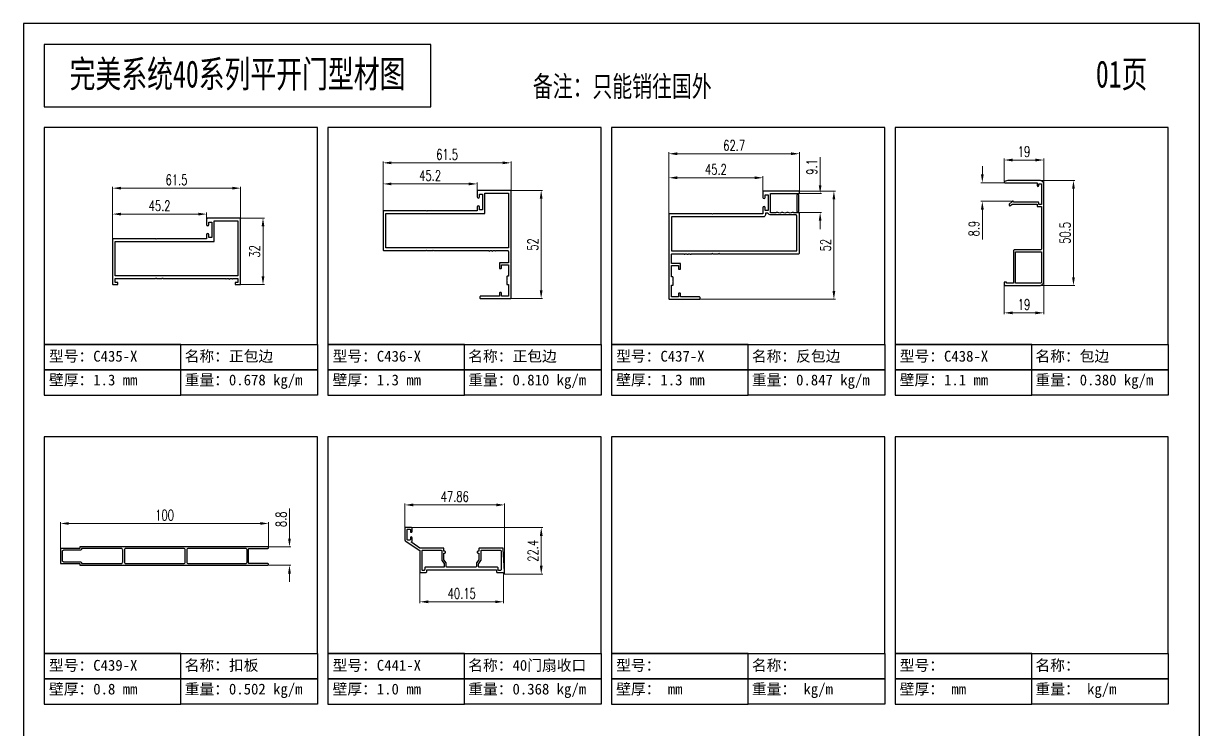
# Model space of a CAD drawing. Header units: millimetres. Extents: x 4423 to 13326, y -1516 to 5738.
# Drawn here: x 11299 to 11864, y 5277 to 5616 of the extents above; entities that cross this region are included whole.
import ezdxf

# ---------------------------------------------------------------- set-up
doc = ezdxf.new("R2010")
doc.units = ezdxf.units.MM
doc.header["$LTSCALE"] = 0.5
doc.layers.add('铝型材', color=1, linetype='Continuous')
doc.styles.add('CTXT', font='romand.shx', dxfattribs={"width": 0.7, "height": 5})
doc.styles.get("Standard").update_dxf_attribs({"font": 'swissc.ttf', "height": 3})
doc.styles.add('汇总标注', font='romand.shx', dxfattribs={"width": 0.7, "height": 5})
doc.dimstyles.new('1汇总比例', dxfattribs={"dimscale": 0, "dimtxt": 5, "dimasz": 4, "dimexe": 0.7, "dimexo": 0.625, "dimgap": 1.5, "dimtad": 1, "dimzin": 9, "dimdsep": 46, "dimtxsty": '汇总标注', "dimcen": 0, "dimclrd": 3, "dimclre": 3, "dimclrt": 2, "dimadec": 1, "dimazin": 2, "dimtfac": 1, "dimtofl": 0, "dimtmove": 0, "dimatfit": 3, "dimfxl": 0, "dimtolj": 1, "dimlwd": 13, "dimlwe": 13, "dimarcsym": 0})

# ---------------------------------------------------------------- blocks, each defined once
blk = doc.blocks.new('*D219')
at = {"layer": 'Defpoints', "color": 0, "lineweight": 30, "ltscale": 0.4, "transparency": 16777216}
for p in [(11387.27, 5524.15), (11387.27, 5520.43), (11342.07, 5509.18)]:
    blk.add_point(p, dxfattribs=at)
at = {"layer": '铝型材', "color": 3, "lineweight": 13, "ltscale": 0.4, "transparency": 16777216}
for p, q in [((11342.07, 5509.81), (11342.07, 5524.85)), ((11346.07, 5524.15), (11383.27, 5524.15)), ((11387.27, 5521.06), (11387.27, 5524.85))]:
    blk.add_line(p, q, dxfattribs=at)
at = {"layer": '铝型材', "color": 3, "lineweight": 30, "ltscale": 0.4, "transparency": 16777216}
for points in [[(11346.07, 5524.81), (11346.07, 5523.48), (11342.07, 5524.15)], [(11383.27, 5524.81), (11383.27, 5523.48), (11387.27, 5524.15)]]:
    blk.add_solid(points, dxfattribs=at)
at = {"layer": '铝型材', "color": 2, "ltscale": 0.4, "transparency": 16777216, "insert": (11364.67, 5528.15), "char_height": 5, "attachment_point": 5, "style": '汇总标注'}
blk.add_mtext('\\A1;45.2', dxfattribs=at)
blk = doc.blocks.new('*D220')
at = {"layer": 'Defpoints', "color": 0, "lineweight": 30, "ltscale": 0.4, "transparency": 16777216}
for p in [(11342.07, 5536.61), (11403.57, 5519.68), (11342.07, 5509.18)]:
    blk.add_point(p, dxfattribs=at)
at = {"layer": '铝型材', "color": 3, "lineweight": 13, "ltscale": 0.4, "transparency": 16777216}
for p, q in [((11342.07, 5509.81), (11342.07, 5537.31)), ((11403.57, 5520.3), (11403.57, 5537.31)), ((11399.57, 5536.61), (11346.07, 5536.61))]:
    blk.add_line(p, q, dxfattribs=at)
at = {"layer": '铝型材', "color": 3, "lineweight": 30, "ltscale": 0.4, "transparency": 16777216}
for points in [[(11346.07, 5537.27), (11346.07, 5535.94), (11342.07, 5536.61)], [(11399.57, 5537.27), (11399.57, 5535.94), (11403.57, 5536.61)]]:
    blk.add_solid(points, dxfattribs=at)
at = {"layer": '铝型材', "color": 2, "ltscale": 0.4, "transparency": 16777216, "insert": (11372.82, 5540.61), "char_height": 5, "attachment_point": 5, "style": '汇总标注'}
blk.add_mtext('\\A1;61.5', dxfattribs=at)
blk = doc.blocks.new('*D221')
at = {"layer": 'Defpoints', "color": 0, "lineweight": 30, "ltscale": 0.4, "transparency": 16777216}
for p in [(11401.35, 5522.25), (11402.27, 5490.25), (11414.36, 5490.25)]:
    blk.add_point(p, dxfattribs=at)
at = {"layer": '铝型材', "color": 3, "lineweight": 13, "ltscale": 0.4, "transparency": 16777216}
for p, q in [((11401.97, 5522.25), (11415.06, 5522.25)), ((11414.36, 5518.25), (11414.36, 5494.25)), ((11402.9, 5490.25), (11415.06, 5490.25))]:
    blk.add_line(p, q, dxfattribs=at)
at = {"layer": '铝型材', "color": 3, "lineweight": 30, "ltscale": 0.4, "transparency": 16777216}
for points in [[(11413.69, 5518.25), (11415.03, 5518.25), (11414.36, 5522.25)], [(11413.69, 5494.25), (11415.03, 5494.25), (11414.36, 5490.25)]]:
    blk.add_solid(points, dxfattribs=at)
at = {"layer": '铝型材', "color": 2, "ltscale": 0.4, "transparency": 16777216, "insert": (11410.36, 5506.25), "char_height": 5, "attachment_point": 5, "rotation": 90, "style": '汇总标注'}
blk.add_mtext('\\A1;32', dxfattribs=at)
blk = doc.blocks.new('*D222')
at = {"layer": 'Defpoints', "color": 0, "lineweight": 30, "ltscale": 0.4, "transparency": 16777216}
for p in [(11517.25, 5538.65), (11517.25, 5533.75), (11472.05, 5523.26)]:
    blk.add_point(p, dxfattribs=at)
at = {"layer": '铝型材', "color": 3, "lineweight": 13, "ltscale": 0.4, "transparency": 16777216}
for p, q in [((11472.05, 5523.89), (11472.05, 5539.35)), ((11476.05, 5538.65), (11513.25, 5538.65)), ((11517.25, 5534.37), (11517.25, 5539.35))]:
    blk.add_line(p, q, dxfattribs=at)
at = {"layer": '铝型材', "color": 3, "lineweight": 30, "ltscale": 0.4, "transparency": 16777216}
for points in [[(11476.05, 5539.32), (11476.05, 5537.98), (11472.05, 5538.65)], [(11513.25, 5539.32), (11513.25, 5537.98), (11517.25, 5538.65)]]:
    blk.add_solid(points, dxfattribs=at)
at = {"layer": '铝型材', "color": 2, "ltscale": 0.4, "transparency": 16777216, "insert": (11494.65, 5542.65), "char_height": 5, "attachment_point": 5, "style": '汇总标注'}
blk.add_mtext('\\A1;45.2', dxfattribs=at)
blk = doc.blocks.new('*D223')
at = {"layer": 'Defpoints', "color": 0, "lineweight": 30, "ltscale": 0.4, "transparency": 16777216}
for p in [(11472.05, 5548.77), (11533.55, 5532.83), (11472.05, 5523.26)]:
    blk.add_point(p, dxfattribs=at)
at = {"layer": '铝型材', "color": 3, "lineweight": 13, "ltscale": 0.4, "transparency": 16777216}
for p, q in [((11472.05, 5523.89), (11472.05, 5549.47)), ((11529.55, 5548.77), (11476.05, 5548.77)), ((11533.55, 5533.45), (11533.55, 5549.47))]:
    blk.add_line(p, q, dxfattribs=at)
at = {"layer": '铝型材', "color": 3, "lineweight": 30, "ltscale": 0.4, "transparency": 16777216}
for points in [[(11476.05, 5549.44), (11476.05, 5548.11), (11472.05, 5548.77)], [(11529.55, 5549.44), (11529.55, 5548.11), (11533.55, 5548.77)]]:
    blk.add_solid(points, dxfattribs=at)
at = {"layer": '铝型材', "color": 2, "ltscale": 0.4, "transparency": 16777216, "insert": (11502.8, 5552.77), "char_height": 5, "attachment_point": 5, "style": '汇总标注'}
blk.add_mtext('\\A1;61.5', dxfattribs=at)
blk = doc.blocks.new('*D224')
at = {"layer": 'Defpoints', "color": 0, "lineweight": 30, "ltscale": 0.4, "transparency": 16777216}
for p in [(11531.17, 5535.56), (11531.67, 5483.56), (11548, 5483.56)]:
    blk.add_point(p, dxfattribs=at)
at = {"layer": '铝型材', "color": 3, "lineweight": 13, "ltscale": 0.4, "transparency": 16777216}
for p, q in [((11531.79, 5535.56), (11548.7, 5535.56)), ((11548, 5531.56), (11548, 5487.56)), ((11532.29, 5483.56), (11548.7, 5483.56))]:
    blk.add_line(p, q, dxfattribs=at)
at = {"layer": '铝型材', "color": 3, "lineweight": 30, "ltscale": 0.4, "transparency": 16777216}
for points in [[(11547.33, 5531.56), (11548.67, 5531.56), (11548, 5535.56)], [(11547.33, 5487.56), (11548.67, 5487.56), (11548, 5483.56)]]:
    blk.add_solid(points, dxfattribs=at)
at = {"layer": '铝型材', "color": 2, "ltscale": 0.4, "transparency": 16777216, "insert": (11544, 5509.56), "char_height": 5, "attachment_point": 5, "rotation": 90, "style": '汇总标注'}
blk.add_mtext('\\A1;52', dxfattribs=at)
blk = doc.blocks.new('*D225')
at = {"layer": 'Defpoints', "color": 0, "lineweight": 30, "ltscale": 0.4, "transparency": 16777216}
for p in [(11654.57, 5541.6), (11654.57, 5533.43), (11609.37, 5522.96)]:
    blk.add_point(p, dxfattribs=at)
at = {"layer": '铝型材', "color": 3, "lineweight": 13, "ltscale": 0.4, "transparency": 16777216}
for p, q in [((11609.37, 5523.58), (11609.37, 5542.3)), ((11613.37, 5541.6), (11650.57, 5541.6)), ((11654.57, 5534.06), (11654.57, 5542.3))]:
    blk.add_line(p, q, dxfattribs=at)
at = {"layer": '铝型材', "color": 3, "lineweight": 30, "ltscale": 0.4, "transparency": 16777216}
for points in [[(11613.37, 5542.27), (11613.37, 5540.93), (11609.37, 5541.6)], [(11650.57, 5542.27), (11650.57, 5540.93), (11654.57, 5541.6)]]:
    blk.add_solid(points, dxfattribs=at)
at = {"layer": '铝型材', "color": 2, "ltscale": 0.4, "transparency": 16777216, "insert": (11631.97, 5545.6), "char_height": 5, "attachment_point": 5, "style": '汇总标注'}
blk.add_mtext('\\A1;45.2', dxfattribs=at)
blk = doc.blocks.new('*D226')
at = {"layer": 'Defpoints', "color": 0, "lineweight": 30, "ltscale": 0.4, "transparency": 16777216}
for p in [(11672.07, 5553.14), (11672.07, 5534.59), (11609.37, 5522.96)]:
    blk.add_point(p, dxfattribs=at)
at = {"layer": '铝型材', "color": 3, "lineweight": 13, "ltscale": 0.4, "transparency": 16777216}
for p, q in [((11609.37, 5523.58), (11609.37, 5553.84)), ((11613.37, 5553.14), (11668.07, 5553.14)), ((11672.07, 5535.22), (11672.07, 5553.84))]:
    blk.add_line(p, q, dxfattribs=at)
at = {"layer": '铝型材', "color": 3, "lineweight": 30, "ltscale": 0.4, "transparency": 16777216}
for points in [[(11613.37, 5553.81), (11613.37, 5552.48), (11609.37, 5553.14)], [(11668.07, 5553.81), (11668.07, 5552.48), (11672.07, 5553.14)]]:
    blk.add_solid(points, dxfattribs=at)
at = {"layer": '铝型材', "color": 2, "ltscale": 0.4, "transparency": 16777216, "insert": (11640.72, 5557.14), "char_height": 5, "attachment_point": 5, "style": '汇总标注'}
blk.add_mtext('\\A1;62.7', dxfattribs=at)
blk = doc.blocks.new('*D227')
at = {"layer": 'Defpoints', "color": 0, "lineweight": 30, "ltscale": 0.4, "transparency": 16777216}
for p in [(11669.9, 5535.24), (11623.06, 5483.24), (11688.65, 5483.24)]:
    blk.add_point(p, dxfattribs=at)
at = {"layer": '铝型材', "color": 3, "lineweight": 13, "ltscale": 0.4, "transparency": 16777216}
for p, q in [((11670.53, 5535.24), (11689.35, 5535.24)), ((11688.65, 5531.24), (11688.65, 5487.24)), ((11623.69, 5483.24), (11689.35, 5483.24))]:
    blk.add_line(p, q, dxfattribs=at)
at = {"layer": '铝型材', "color": 3, "lineweight": 30, "ltscale": 0.4, "transparency": 16777216}
for points in [[(11687.98, 5531.24), (11689.32, 5531.24), (11688.65, 5535.24)], [(11687.98, 5487.24), (11689.32, 5487.24), (11688.65, 5483.24)]]:
    blk.add_solid(points, dxfattribs=at)
at = {"layer": '铝型材', "color": 2, "ltscale": 0.4, "transparency": 16777216, "insert": (11684.65, 5509.24), "char_height": 5, "attachment_point": 5, "rotation": 90, "style": '汇总标注'}
blk.add_mtext('\\A1;52', dxfattribs=at)
blk = doc.blocks.new('*D228')
at = {"layer": 'Defpoints', "color": 0, "lineweight": 30, "ltscale": 0.4, "transparency": 16777216}
for p in [(11668.85, 5534.04), (11682.05, 5534.04), (11668.85, 5524.94)]:
    blk.add_point(p, dxfattribs=at)
at = {"layer": '铝型材', "color": 3, "lineweight": 13, "ltscale": 0.4, "transparency": 16777216}
for p, q in [((11682.05, 5538.04), (11682.05, 5551.54)), ((11669.48, 5534.04), (11682.75, 5534.04)), ((11669.48, 5524.94), (11682.75, 5524.94)), ((11682.05, 5520.94), (11682.05, 5516.94))]:
    blk.add_line(p, q, dxfattribs=at)
at = {"layer": '铝型材', "color": 3, "lineweight": 30, "ltscale": 0.4, "transparency": 16777216}
for points in [[(11681.38, 5538.04), (11682.71, 5538.04), (11682.05, 5534.04)], [(11681.38, 5520.94), (11682.71, 5520.94), (11682.05, 5524.94)]]:
    blk.add_solid(points, dxfattribs=at)
at = {"layer": '铝型材', "color": 2, "ltscale": 0.4, "transparency": 16777216, "insert": (11678.05, 5546.79), "char_height": 5, "attachment_point": 5, "rotation": 90, "style": '汇总标注'}
blk.add_mtext('\\A1;9.1', dxfattribs=at)
blk = doc.blocks.new('*D229')
at = {"layer": 'Defpoints', "color": 0, "lineweight": 30, "ltscale": 0.4, "transparency": 16777216}
for p in [(11759.97, 5539.24), (11774.55, 5539.24), (11774.55, 5530.34)]:
    blk.add_point(p, dxfattribs=at)
at = {"layer": '铝型材', "color": 3, "lineweight": 13, "ltscale": 0.4, "transparency": 16777216}
for p, q in [((11759.97, 5543.24), (11759.97, 5547.24)), ((11773.93, 5539.24), (11759.27, 5539.24)), ((11773.93, 5530.34), (11759.27, 5530.34)), ((11759.97, 5526.34), (11759.97, 5512))]:
    blk.add_line(p, q, dxfattribs=at)
at = {"layer": '铝型材', "color": 3, "lineweight": 30, "ltscale": 0.4, "transparency": 16777216}
for points in [[(11759.3, 5543.24), (11760.64, 5543.24), (11759.97, 5539.24)], [(11759.3, 5526.34), (11760.64, 5526.34), (11759.97, 5530.34)]]:
    blk.add_solid(points, dxfattribs=at)
at = {"layer": '铝型材', "color": 2, "ltscale": 0.4, "transparency": 16777216, "insert": (11755.97, 5517.17), "char_height": 5, "attachment_point": 5, "rotation": 90, "style": '汇总标注'}
blk.add_mtext('\\A1;8.9', dxfattribs=at)
blk = doc.blocks.new('*D230')
at = {"layer": 'Defpoints', "color": 0, "lineweight": 30, "ltscale": 0.4, "transparency": 16777216}
for p in [(11789.51, 5550.13), (11770.51, 5539.54), (11789.51, 5536.77)]:
    blk.add_point(p, dxfattribs=at)
at = {"layer": '铝型材', "color": 3, "lineweight": 13, "ltscale": 0.4, "transparency": 16777216}
for p, q in [((11770.51, 5540.16), (11770.51, 5550.83)), ((11774.51, 5550.13), (11785.51, 5550.13)), ((11789.51, 5537.39), (11789.51, 5550.83))]:
    blk.add_line(p, q, dxfattribs=at)
at = {"layer": '铝型材', "color": 3, "lineweight": 30, "ltscale": 0.4, "transparency": 16777216}
for points in [[(11774.51, 5550.79), (11774.51, 5549.46), (11770.51, 5550.13)], [(11785.51, 5550.79), (11785.51, 5549.46), (11789.51, 5550.13)]]:
    blk.add_solid(points, dxfattribs=at)
at = {"layer": '铝型材', "color": 2, "ltscale": 0.4, "transparency": 16777216, "insert": (11780.01, 5554.13), "char_height": 5, "attachment_point": 5, "style": '汇总标注'}
blk.add_mtext('\\A1;19', dxfattribs=at)
blk = doc.blocks.new('*D231')
at = {"layer": 'Defpoints', "color": 0, "lineweight": 30, "ltscale": 0.4, "transparency": 16777216}
for p in [(11785.87, 5540.34), (11785.87, 5489.84), (11803.76, 5489.84)]:
    blk.add_point(p, dxfattribs=at)
at = {"layer": '铝型材', "color": 3, "lineweight": 13, "ltscale": 0.4, "transparency": 16777216}
for p, q in [((11786.5, 5540.34), (11804.46, 5540.34)), ((11803.76, 5536.34), (11803.76, 5493.84)), ((11786.5, 5489.84), (11804.46, 5489.84))]:
    blk.add_line(p, q, dxfattribs=at)
at = {"layer": '铝型材', "color": 3, "lineweight": 30, "ltscale": 0.4, "transparency": 16777216}
for points in [[(11803.09, 5536.34), (11804.42, 5536.34), (11803.76, 5540.34)], [(11803.09, 5493.84), (11804.42, 5493.84), (11803.76, 5489.84)]]:
    blk.add_solid(points, dxfattribs=at)
at = {"layer": '铝型材', "color": 2, "ltscale": 0.4, "transparency": 16777216, "insert": (11799.76, 5515.09), "char_height": 5, "attachment_point": 5, "rotation": 90, "style": '汇总标注'}
blk.add_mtext('\\A1;50.5', dxfattribs=at)
blk = doc.blocks.new('*D232')
at = {"layer": 'Defpoints', "color": 0, "lineweight": 30, "ltscale": 0.4, "transparency": 16777216}
for p in [(11789.51, 5493.67), (11770.51, 5490.89), (11770.51, 5476.7)]:
    blk.add_point(p, dxfattribs=at)
at = {"layer": '铝型材', "color": 3, "lineweight": 13, "ltscale": 0.4, "transparency": 16777216}
for p, q in [((11789.51, 5493.05), (11789.51, 5476)), ((11770.51, 5490.26), (11770.51, 5476)), ((11785.51, 5476.7), (11774.51, 5476.7))]:
    blk.add_line(p, q, dxfattribs=at)
at = {"layer": '铝型材', "color": 3, "lineweight": 30, "ltscale": 0.4, "transparency": 16777216}
for points in [[(11774.51, 5477.36), (11774.51, 5476.03), (11770.51, 5476.7)], [(11785.51, 5477.36), (11785.51, 5476.03), (11789.51, 5476.7)]]:
    blk.add_solid(points, dxfattribs=at)
at = {"layer": '铝型材', "color": 2, "ltscale": 0.4, "transparency": 16777216, "insert": (11780.01, 5480.7), "char_height": 5, "attachment_point": 5, "style": '汇总标注'}
blk.add_mtext('\\A1;19', dxfattribs=at)
blk = doc.blocks.new('*D233')
at = {"layer": 'Defpoints', "color": 0, "lineweight": 30, "ltscale": 0.4, "transparency": 16777216}
for p in [(11413.68, 5364.27), (11427.09, 5364.27), (11413.68, 5355.47)]:
    blk.add_point(p, dxfattribs=at)
at = {"layer": '铝型材', "color": 3, "lineweight": 13, "ltscale": 0.4, "transparency": 16777216}
for p, q in [((11427.09, 5368.27), (11427.09, 5382.77)), ((11414.3, 5364.27), (11427.79, 5364.27)), ((11414.3, 5355.47), (11427.79, 5355.47)), ((11427.09, 5351.47), (11427.09, 5347.47))]:
    blk.add_line(p, q, dxfattribs=at)
at = {"layer": '铝型材', "color": 3, "lineweight": 30, "ltscale": 0.4, "transparency": 16777216}
for points in [[(11426.42, 5368.27), (11427.75, 5368.27), (11427.09, 5364.27)], [(11426.42, 5351.47), (11427.75, 5351.47), (11427.09, 5355.47)]]:
    blk.add_solid(points, dxfattribs=at)
at = {"layer": '铝型材', "color": 2, "ltscale": 0.4, "transparency": 16777216, "insert": (11423.09, 5377.52), "char_height": 5, "attachment_point": 5, "rotation": 90, "style": '汇总标注'}
blk.add_mtext('\\A1;8.8', dxfattribs=at)
blk = doc.blocks.new('*D234')
at = {"layer": 'Defpoints', "color": 0, "lineweight": 30, "ltscale": 0.4, "transparency": 16777216}
for p in [(11317.07, 5375.51), (11417.07, 5363.87), (11317.07, 5359.87)]:
    blk.add_point(p, dxfattribs=at)
at = {"layer": '铝型材', "color": 3, "lineweight": 13, "ltscale": 0.4, "transparency": 16777216}
for p, q in [((11317.07, 5360.49), (11317.07, 5376.21)), ((11413.07, 5375.51), (11321.07, 5375.51)), ((11417.07, 5364.49), (11417.07, 5376.21))]:
    blk.add_line(p, q, dxfattribs=at)
at = {"layer": '铝型材', "color": 3, "lineweight": 30, "ltscale": 0.4, "transparency": 16777216}
for points in [[(11321.07, 5376.18), (11321.07, 5374.85), (11317.07, 5375.51)], [(11413.07, 5376.18), (11413.07, 5374.85), (11417.07, 5375.51)]]:
    blk.add_solid(points, dxfattribs=at)
at = {"layer": '铝型材', "color": 2, "ltscale": 0.4, "transparency": 16777216, "insert": (11367.07, 5379.51), "char_height": 5, "attachment_point": 5, "style": '汇总标注'}
blk.add_mtext('\\A1;100', dxfattribs=at)
blk = doc.blocks.new('*D235')
at = {"layer": 'Defpoints', "color": 0, "lineweight": 30, "ltscale": 0.4, "transparency": 16777216}
for p in [(11489.76, 5354.54), (11529.91, 5351.51), (11489.76, 5337.88)]:
    blk.add_point(p, dxfattribs=at)
at = {"layer": '铝型材', "color": 3, "lineweight": 13, "ltscale": 0.4, "transparency": 16777216}
for p, q in [((11489.76, 5353.91), (11489.76, 5337.18)), ((11529.91, 5350.88), (11529.91, 5337.18)), ((11525.91, 5337.88), (11493.76, 5337.88))]:
    blk.add_line(p, q, dxfattribs=at)
at = {"layer": '铝型材', "color": 3, "lineweight": 30, "ltscale": 0.4, "transparency": 16777216}
for points in [[(11493.76, 5338.55), (11493.76, 5337.21), (11489.76, 5337.88)], [(11525.91, 5338.55), (11525.91, 5337.21), (11529.91, 5337.88)]]:
    blk.add_solid(points, dxfattribs=at)
at = {"layer": '铝型材', "color": 2, "ltscale": 0.4, "transparency": 16777216, "insert": (11509.84, 5341.88), "char_height": 5, "attachment_point": 5, "style": '汇总标注'}
blk.add_mtext('\\A1;40.15', dxfattribs=at)
blk = doc.blocks.new('*D236')
at = {"layer": 'Defpoints', "color": 0, "lineweight": 30, "ltscale": 0.4, "transparency": 16777216}
for p in [(11482.57, 5384.42), (11482.57, 5370.51), (11530.43, 5351.46)]:
    blk.add_point(p, dxfattribs=at)
at = {"layer": '铝型材', "color": 3, "lineweight": 13, "ltscale": 0.4, "transparency": 16777216}
for p, q in [((11482.57, 5371.13), (11482.57, 5385.12)), ((11530.43, 5352.08), (11530.43, 5385.12)), ((11526.43, 5384.42), (11486.57, 5384.42))]:
    blk.add_line(p, q, dxfattribs=at)
at = {"layer": '铝型材', "color": 3, "lineweight": 30, "ltscale": 0.4, "transparency": 16777216}
for points in [[(11486.57, 5385.09), (11486.57, 5383.75), (11482.57, 5384.42)], [(11526.43, 5385.09), (11526.43, 5383.75), (11530.43, 5384.42)]]:
    blk.add_solid(points, dxfattribs=at)
at = {"layer": '铝型材', "color": 2, "ltscale": 0.4, "transparency": 16777216, "insert": (11506.5, 5388.42), "char_height": 5, "attachment_point": 5, "style": '汇总标注'}
blk.add_mtext('\\A1;47.86', dxfattribs=at)
blk = doc.blocks.new('*D237')
at = {"layer": 'Defpoints', "color": 0, "lineweight": 30, "ltscale": 0.4, "transparency": 16777216}
for p in [(11484.12, 5373.56), (11530.13, 5351.16), (11548.05, 5351.16)]:
    blk.add_point(p, dxfattribs=at)
at = {"layer": '铝型材', "color": 3, "lineweight": 13, "ltscale": 0.4, "transparency": 16777216}
for p, q in [((11484.74, 5373.56), (11548.75, 5373.56)), ((11548.05, 5369.56), (11548.05, 5355.16)), ((11530.75, 5351.16), (11548.75, 5351.16))]:
    blk.add_line(p, q, dxfattribs=at)
at = {"layer": '铝型材', "color": 3, "lineweight": 30, "ltscale": 0.4, "transparency": 16777216}
for points in [[(11547.38, 5369.56), (11548.72, 5369.56), (11548.05, 5373.56)], [(11547.38, 5355.16), (11548.72, 5355.16), (11548.05, 5351.16)]]:
    blk.add_solid(points, dxfattribs=at)
at = {"layer": '铝型材', "color": 2, "ltscale": 0.4, "transparency": 16777216, "insert": (11544.05, 5362.36), "char_height": 5, "attachment_point": 5, "rotation": 90, "style": '汇总标注'}
blk.add_mtext('\\A1;22.4', dxfattribs=at)
blk = doc.blocks.new('C435-X', base_point=(73.29, 13.57))
at = {"layer": '铝型材', "ltscale": 0.4}
for points in [[(56.99, 36.44), (56.99, 33.81, 1), (58.09, 33.81), (58.09, 35.04), (59.49, 35.04), (59.49, 27.54), (58.09, 27.54), (58.09, 28.91, 1), (56.99, 28.91), (56.99, 26.94), (32.99, 26.94), (32.79, 26.74), (32.59, 26.94), (12.29, 26.94, 0.414214), (11.79, 26.44), (11.79, 7.94), (11.79, 5.24, 0.414214), (12.09, 4.94), (14.09, 4.94, 0.414214), (14.39, 5.24), (14.39, 5.74, 0.414214), (14.09, 6.04), (13.09, 6.04), (13.09, 7.94), (32.44, 7.94), (32.64, 8.14), (32.84, 7.94), (35.64, 7.94), (35.84, 8.14), (36.04, 7.94), (66.1, 7.94, 1), (66.7, 7.94), (67.6, 7.94, 1), (68.2, 7.94), (69.1, 7.94, 1), (69.7, 7.94), (71.99, 7.94), (71.99, 6.04), (70.99, 6.04, 0.414214), (70.69, 5.74), (70.69, 5.24, 0.414214), (70.99, 4.94), (72.99, 4.94, 0.414214), (73.29, 5.24), (73.29, 36.64, 0.414214), (72.99, 36.94), (57.49, 36.94, 0.414214)], [(71.99, 9.24), (13.09, 9.24), (13.09, 25.64), (60.39, 25.64, 0.414214), (60.69, 25.94), (60.69, 35.64), (71.99, 35.64)]]:
    blk.add_lwpolyline(points, format="xyb", close=True, dxfattribs=at)
blk = doc.blocks.new('C436-X', base_point=(77.72, 33.25))
at = {"layer": '铝型材', "ltscale": 0.4}
for points in [[(75.62, 19.94), (75.62, 18.34), (75.82, 18.14), (75.62, 17.94), (75.62, 16.34, 0.414214), (75.82, 16.14), (76.42, 16.14), (76.42, 10.54), (73.12, 10.54), (73.12, 12.04, 0.414214), (72.82, 12.34), (72.42, 12.34, 0.414214), (72.12, 12.04), (72.12, 10.54), (63.02, 10.54, 0.414214), (62.72, 10.24), (62.72, 9.74, 0.414214), (63.02, 9.44), (77.42, 9.44, 0.414214), (77.72, 9.74), (77.72, 61.14, 0.414214), (77.42, 61.44), (61.92, 61.44, 0.414214), (61.42, 60.94), (61.42, 58.31, 1), (62.52, 58.31), (62.52, 59.54), (63.92, 59.54), (63.92, 52.04), (62.52, 52.04), (62.52, 53.41, 1), (61.42, 53.41), (61.42, 51.64), (37.42, 51.64), (37.22, 51.44), (37.02, 51.64), (16.72, 51.64, 0.414214), (16.22, 51.14), (16.22, 32.84, 0.414214), (16.52, 32.54), (36.87, 32.54), (37.07, 32.74), (37.27, 32.54), (40.07, 32.54), (40.27, 32.74), (40.47, 32.54), (66.93, 32.54, 1), (67.53, 32.54), (68.43, 32.54, 1), (69.03, 32.54), (69.93, 32.54, 1), (70.53, 32.54), (75.92, 32.54, -0.414214), (76.42, 32.04), (76.42, 26.64), (72.42, 26.64, 0.414214), (72.12, 26.34), (72.12, 24.14, 0.414214), (72.42, 23.84), (72.82, 23.84, 0.414214), (73.12, 24.14), (73.12, 25.64), (76.42, 25.64), (76.42, 20.14), (75.82, 20.14, 0.414214)], [(65.12, 50.54), (65.12, 60.14), (76.42, 60.14), (76.42, 33.84), (17.52, 33.84), (17.52, 50.24), (64.82, 50.24, 0.414214)]]:
    blk.add_lwpolyline(points, format="xyb", close=True, dxfattribs=at)
blk = doc.blocks.new('C437-X', base_point=(27.94, 34.58))
at = {"layer": '铝型材', "ltscale": 0.4}
for points in [[(73.14, 57.64), (73.14, 55.02, 1), (74.24, 55.02), (74.24, 56.24), (75.64, 56.24), (75.64, 48.74), (74.24, 48.74), (74.24, 50.12, 1), (73.14, 50.12), (73.14, 47.14), (49.14, 47.14), (48.94, 46.94), (48.74, 47.14), (28.44, 47.14, 0.414214), (27.94, 46.64), (27.94, 6.44, 0.414214), (28.24, 6.14), (42.64, 6.14, 0.414214), (42.94, 6.44), (42.94, 6.94, 0.414214), (42.64, 7.24), (33.54, 7.24), (33.54, 8.74, 0.414214), (33.24, 9.04), (32.84, 9.04, 0.414214), (32.54, 8.74), (32.54, 7.24), (29.24, 7.24), (29.24, 12.84), (29.84, 12.84, 0.414214), (30.04, 13.04), (30.04, 14.64), (29.84, 14.84), (30.04, 15.04), (30.04, 16.64, 0.414214), (29.84, 16.84), (29.24, 16.84), (29.24, 22.34), (32.54, 22.34), (32.54, 20.84, 0.414214), (32.84, 20.54), (33.24, 20.54, 0.414214), (33.54, 20.84), (33.54, 23.04, 0.414214), (33.24, 23.34), (29.24, 23.34), (29.24, 27.54, -0.414214), (29.74, 28.04), (35.13, 28.04, 1), (35.73, 28.04), (36.63, 28.04, 1), (37.23, 28.04), (38.13, 28.04, 1), (38.73, 28.04), (48.59, 28.04), (48.79, 28.24), (48.99, 28.04), (51.79, 28.04), (51.99, 28.24), (52.19, 28.04), (90.34, 28.04, 0.414214), (90.64, 28.34), (90.64, 47.53, 0.414214), (90.44, 47.73), (90.11, 47.73), (90.11, 48.13), (90.44, 48.46), (90.44, 56.22), (90.11, 56.54), (90.11, 56.94), (90.44, 56.94, 0.414214), (90.64, 57.14), (90.64, 57.84, 0.414214), (90.34, 58.14), (73.64, 58.14, 0.414214)], [(87.11, 47.77, -0.248199), (85.24, 47.77, 0.248199), (84.61, 47.77, -0.248199), (82.74, 47.77, 0.248199), (82.11, 47.77, -0.248199), (80.24, 47.77, 0.246609), (79.62, 47.77, -0.120725), (79.48, 47.73), (76.84, 47.73), (76.84, 56.94), (89.76, 56.94), (89.76, 56.54), (89.44, 56.22), (89.44, 48.46), (89.76, 48.13), (89.76, 47.73), (87.87, 47.73, -0.120776), (87.73, 47.77, 0.246609)], [(74.34, 46.74, -0.414214), (73.34, 45.74), (29.24, 45.74), (29.24, 29.34), (89.34, 29.34), (89.34, 46.33, 0.414214), (89.04, 46.63), (76.64, 46.63, -0.305047), (75.71, 47.26, 0.305047), (75.44, 47.44), (74.34, 47.44)]]:
    blk.add_lwpolyline(points, format="xyb", close=True, dxfattribs=at)
blk = doc.blocks.new('C438-X', base_point=(33.99, 29.08))
at = {"layer": '铝型材', "ltscale": 0.4}
for points in [[(17.15, 56.45, 0.132242), (15.14, 55.91, 0.766407), (15.29, 55.35), (30.79, 55.35), (30.79, 53.95, 1), (31.59, 53.95), (31.59, 54.85), (32.89, 54.85), (32.89, 44.85), (31.59, 44.85), (31.59, 45.65, 0.414214), (31.29, 45.95), (19.49, 45.95, 0.709215), (18.72, 46.32), (17.42, 45.02, 1), (18.06, 44.38), (18.73, 45.05), (30.79, 45.05), (30.79, 43.95), (32.89, 43.95), (32.89, 23.55, -0.414214), (32.39, 23.05), (19.89, 23.05, 0.414214), (19.39, 22.55), (19.39, 7.05), (15.99, 7.05), (15.99, 7.55), (14.99, 7.55), (14.99, 6.45, 0.414214), (15.49, 5.95), (31.99, 5.95, 0.414214), (33.99, 7.95), (33.99, 54.45, 0.414214), (31.99, 56.45)], [(32.89, 7.65, -0.414214), (32.29, 7.05), (20.39, 7.05), (20.39, 22.05), (32.89, 22.05)]]:
    blk.add_lwpolyline(points, format="xyb", close=True, dxfattribs=at)
blk = doc.blocks.new('C439-X', base_point=(52.6, 15.56))
at = {"layer": '铝型材', "ltscale": 0.4}
for points in [[(118.38, 7.56), (109.18, 7.56), (109.18, 14.76), (118.38, 14.76, 1), (118.38, 15.56), (28.07, 15.56), (28.07, 14.71), (18.78, 14.71), (18.78, 7.61), (28.07, 7.61), (28.07, 6.76), (118.38, 6.76, 1)], [(48.67, 8.26), (48.67, 14.06, 0.414214), (47.97, 14.76), (28.87, 14.76), (28.87, 14.61, -0.414214), (28.17, 13.91), (20.28, 13.91, 0.414214), (19.58, 13.21), (19.58, 9.11, 0.414214), (20.28, 8.41), (28.17, 8.41, -0.414214), (28.87, 7.71), (28.87, 7.56), (47.97, 7.56, 0.414214)], [(49.47, 14.06), (49.47, 8.26, 0.414214), (50.17, 7.56), (77.98, 7.56, 0.414214), (78.68, 8.26), (78.68, 14.06, 0.414214), (77.98, 14.76), (50.17, 14.76, 0.414214)], [(108.38, 8.26), (108.38, 14.06, 0.414214), (107.68, 14.76), (80.18, 14.76, 0.414214), (79.48, 14.06), (79.48, 8.26, 0.414214), (80.18, 7.56), (107.68, 7.56, 0.414214)]]:
    blk.add_lwpolyline(points, format="xyb", close=True, dxfattribs=at)
blk = doc.blocks.new('C441-X', base_point=(45.1, 8.42))
at = {"layer": '铝型材', "ltscale": 0.4}
for points in [[(28.46, 6.92, -0.414214), (28.76, 7.22), (61.71, 7.22, -0.414214), (62.01, 6.92), (62.01, 6.21, 0.414214), (62.31, 5.91), (65.03, 5.91, -0.414214), (65.33, 5.61), (65.33, 5.32, 0.414214), (65.53, 5.12), (65.55, 5.12, 0.414214), (65.85, 5.42), (65.85, 6.3, 0.015076), (65.85, 6.32), (65.18, 17.32, 0.414214), (64.88, 17.62), (53.65, 17.62, 0.414214), (53.55, 17.52), (53.55, 16.42, -0.414214), (53.25, 16.12), (53.13, 16.12, 0.414214), (52.7, 15.69), (52.7, 15.57, 0.414214), (53, 15.27), (53.25, 15.27, -0.414214), (53.55, 14.97), (53.55, 12.21, -0.154867), (53.5, 12.04), (52.41, 10.5, 0.154867), (52.35, 10.32), (52.35, 8.72, -0.414209), (52.05, 8.42), (38.15, 8.42, -0.414218), (37.85, 8.72), (37.85, 10.32, 0.154853), (37.8, 10.5), (36.71, 12.04, -0.154853), (36.65, 12.21), (36.65, 14.97, -0.414214), (36.95, 15.27), (37.2, 15.27, 0.414214), (37.5, 15.57), (37.5, 15.69, 0.414214), (37.08, 16.12), (36.95, 16.12, -0.414214), (36.65, 16.42), (36.65, 17.52, 0.414214), (36.55, 17.62), (25.27, 17.62, -0.14933), (25.11, 17.67), (21.25, 20.27, -0.53487), (21.25, 20.77, 0.251817), (21.39, 21.02), (21.39, 22.62, 1), (20.59, 22.62), (20.59, 21.82, -0.414214), (20.29, 21.52), (19.29, 21.52, -0.414214), (18.99, 21.82), (18.99, 26.42, -0.414214), (19.29, 26.72), (20.29, 26.72, -0.414214), (20.59, 26.42), (20.59, 25.62, 1), (21.39, 25.62), (21.39, 27.22, 0.414214), (21.09, 27.52), (17.99, 27.52), (17.99, 21.42, 0.249454), (18.12, 21.17), (25.05, 16.5, -0.249454), (25.18, 16.25), (25.18, 6.21, 0.414214), (25.48, 5.91), (27.96, 5.91, 0.414214), (28.46, 6.41)], [(26.18, 16.32, -0.414213), (26.48, 16.62), (35.35, 16.62, -0.414214), (35.65, 16.32), (35.65, 11.9, 0.154853), (35.71, 11.72), (36.8, 10.18, -0.154853), (36.85, 10.01), (36.85, 8.72, -0.414214), (36.55, 8.42), (27.76, 8.42, 0.414207), (27.46, 8.12), (27.46, 7.41, -0.414214), (26.96, 6.91), (26.48, 6.91, -0.414214), (26.18, 7.21)], [(54.55, 16.32, -0.414214), (54.85, 16.62), (63.83, 16.62, -0.414214), (64.13, 16.32), (64.13, 7.21, -0.414213), (63.83, 6.91), (63.06, 6.91, -0.414214), (62.76, 7.21), (62.76, 8.12, 0.414214), (62.46, 8.42), (53.65, 8.42, -0.414214), (53.35, 8.72), (53.35, 10.01, -0.154867), (53.41, 10.18), (54.5, 11.72, 0.154867), (54.55, 11.9)]]:
    blk.add_lwpolyline(points, format="xyb", close=True, dxfattribs=at)

msp = doc.modelspace()

# ---------------------------------------------------------------- linework, layer by layer
at = {"layer": '铝型材', "ltscale": 0.4}
for points in [[(11299.2993, 4833.2095), (11864.2993, 4833.2095), (11864.2993, 5615.7095), (11299.2993, 5615.7095)], [(11309.2993, 5575.7095), (11494.9518, 5575.7095), (11494.9518, 5605.7095), (11309.2993, 5605.7095)], [(11309.2993, 5461.5153), (11440.5493, 5461.5153), (11440.5493, 5565.7095), (11309.2993, 5565.7095)], [(11445.5493, 5461.5153), (11576.7993, 5461.5153), (11576.7993, 5565.7095), (11445.5493, 5565.7095)], [(11581.7993, 5461.5153), (11713.0493, 5461.5153), (11713.0493, 5565.7095), (11581.7993, 5565.7095)], [(11718.0493, 5461.5153), (11849.2993, 5461.5153), (11849.2993, 5565.7095), (11718.0493, 5565.7095)], [(11309.2993, 5449.3624), (11374.9243, 5449.3624), (11374.9243, 5461.5153), (11309.2993, 5461.5153)], [(11374.9243, 5461.5153), (11440.5493, 5461.5153), (11440.5493, 5449.3624), (11374.9243, 5449.3624)], [(11445.5493, 5449.3624), (11511.1743, 5449.3624), (11511.1743, 5461.5153), (11445.5493, 5461.5153)], [(11511.1743, 5461.5153), (11576.7993, 5461.5153), (11576.7993, 5449.3624), (11511.1743, 5449.3624)], [(11581.7993, 5449.3624), (11647.4243, 5449.3624), (11647.4243, 5461.5153), (11581.7993, 5461.5153)], [(11647.4243, 5461.5153), (11713.0493, 5461.5153), (11713.0493, 5449.3624), (11647.4243, 5449.3624)], [(11718.0493, 5449.3624), (11783.6743, 5449.3624), (11783.6743, 5461.5153), (11718.0493, 5461.5153)], [(11783.6743, 5461.5153), (11849.2993, 5461.5153), (11849.2993, 5449.3624), (11783.6743, 5449.3624)], [(11309.2993, 5437.2095), (11374.9243, 5437.2095), (11374.9243, 5449.3624), (11309.2993, 5449.3624)], [(11374.9243, 5449.3624), (11440.5493, 5449.3624), (11440.5493, 5437.2095), (11374.9243, 5437.2095)], [(11445.5493, 5437.2095), (11511.1743, 5437.2095), (11511.1743, 5449.3624), (11445.5493, 5449.3624)], [(11511.1743, 5449.3624), (11576.7993, 5449.3624), (11576.7993, 5437.2095), (11511.1743, 5437.2095)], [(11581.7993, 5437.2095), (11647.4243, 5437.2095), (11647.4243, 5449.3624), (11581.7993, 5449.3624)], [(11647.4243, 5449.3624), (11713.0493, 5449.3624), (11713.0493, 5437.2095), (11647.4243, 5437.2095)], [(11718.0493, 5437.2095), (11783.6743, 5437.2095), (11783.6743, 5449.3624), (11718.0493, 5449.3624)], [(11783.6743, 5449.3624), (11849.2993, 5449.3624), (11849.2993, 5437.2095), (11783.6743, 5437.2095)], [(11309.2993, 5313.0153), (11440.5493, 5313.0153), (11440.5493, 5417.2095), (11309.2993, 5417.2095)], [(11445.5493, 5313.0153), (11576.7993, 5313.0153), (11576.7993, 5417.2095), (11445.5493, 5417.2095)], [(11581.7993, 5313.0153), (11713.0493, 5313.0153), (11713.0493, 5417.2095), (11581.7993, 5417.2095)], [(11718.0493, 5313.0153), (11849.2993, 5313.0153), (11849.2993, 5417.2095), (11718.0493, 5417.2095)], [(11309.2993, 5300.8624), (11374.9243, 5300.8624), (11374.9243, 5313.0153), (11309.2993, 5313.0153)], [(11374.9243, 5313.0153), (11440.5493, 5313.0153), (11440.5493, 5300.8624), (11374.9243, 5300.8624)], [(11445.5493, 5300.8624), (11511.1743, 5300.8624), (11511.1743, 5313.0153), (11445.5493, 5313.0153)], [(11511.1743, 5313.0153), (11576.7993, 5313.0153), (11576.7993, 5300.8624), (11511.1743, 5300.8624)], [(11581.7993, 5300.8624), (11647.4243, 5300.8624), (11647.4243, 5313.0153), (11581.7993, 5313.0153)], [(11647.4243, 5313.0153), (11713.0493, 5313.0153), (11713.0493, 5300.8624), (11647.4243, 5300.8624)], [(11718.0493, 5300.8624), (11783.6743, 5300.8624), (11783.6743, 5313.0153), (11718.0493, 5313.0153)], [(11783.6743, 5313.0153), (11849.2993, 5313.0153), (11849.2993, 5300.8624), (11783.6743, 5300.8624)], [(11309.2993, 5288.7095), (11374.9243, 5288.7095), (11374.9243, 5300.8624), (11309.2993, 5300.8624)], [(11374.9243, 5300.8624), (11440.5493, 5300.8624), (11440.5493, 5288.7095), (11374.9243, 5288.7095)], [(11445.5493, 5288.7095), (11511.1743, 5288.7095), (11511.1743, 5300.8624), (11445.5493, 5300.8624)], [(11511.1743, 5300.8624), (11576.7993, 5300.8624), (11576.7993, 5288.7095), (11511.1743, 5288.7095)], [(11581.7993, 5288.7095), (11647.4243, 5288.7095), (11647.4243, 5300.8624), (11581.7993, 5300.8624)], [(11647.4243, 5300.8624), (11713.0493, 5300.8624), (11713.0493, 5288.7095), (11647.4243, 5288.7095)], [(11718.0493, 5288.7095), (11783.6743, 5288.7095), (11783.6743, 5300.8624), (11718.0493, 5300.8624)], [(11783.6743, 5300.8624), (11849.2993, 5300.8624), (11849.2993, 5288.7095), (11783.6743, 5288.7095)]]:
    msp.add_lwpolyline(points, close=True, dxfattribs=at)

# ---------------------------------------------------------------- block references
for name, p in [('C438-X', (11789.5085, 5512.9714)), ('C436-X', (11533.5528, 5507.3706)), ('C437-X', (11609.3686, 5511.6765)), ('C435-X', (11403.571, 5498.8796)), ('C441-X', (11509.6824, 5354.4577)), ('C439-X', (11350.893, 5364.2673))]:
    msp.add_blockref(name, p, dxfattribs=at)

# ---------------------------------------------------------------- texts
at = {"layer": '铝型材', "ltscale": 0.4, "style": 'CTXT'}
for s, insert, char_height, width, attachment_point in [('{\\fSimSun|b0|i0|c134|p2;完美系统40系列平开门型材图}', (11402.1256, 5590.7095), 13, 185.65256, 5), ('{\\fSimSun|b0|i0|c134|p2;01页}', (11839.2993, 5590.7095), 13, 31.218653, 6), ('{\\fSimSun|b0|i0|c134|p2;备注：只能销往国外}', (11586.9873, 5584.9714), 10, 174.070901, 5)]:
    msp.add_mtext(s, dxfattribs=dict(at, insert=insert, char_height=char_height, width=width, attachment_point=attachment_point))
at = {"layer": '铝型材', "ltscale": 0.4, "char_height": 5.1984, "attachment_point": 1}
for s, insert in [('{\\fSimSun|b0|i0|c134|p2;型号：C435-X}', (11311.5298, 5458.4685)), ('{\\fSimSun|b0|i0|c134|p2;名称：正包边}', (11376.7222, 5458.4685)), ('{\\fSimSun|b0|i0|c134|p2;型号：C436-X}', (11447.7798, 5458.4685)), ('{\\fSimSun|b0|i0|c134|p2;名称：正包边}', (11512.9722, 5458.4685)), ('{\\fSimSun|b0|i0|c134|p2;型号：C437-X}', (11584.0298, 5458.4685)), ('{\\fSimSun|b0|i0|c134|p2;名称：反包边}', (11649.2222, 5458.4685)), ('{\\fSimSun|b0|i0|c134|p2;型号：C438-X}', (11720.2798, 5458.4685)), ('{\\fSimSun|b0|i0|c134|p2;名称：包边}', (11785.4722, 5458.4685)), ('{\\fSimSun|b0|i0|c134|p2;壁厚：1.3 mm}', (11311.5298, 5447.0603)), ('{\\fSimSun|b0|i0|c134|p2;重量：0.678 kg/m}', (11376.7222, 5447.0603)), ('{\\fSimSun|b0|i0|c134|p2;壁厚：1.3 mm}', (11447.7798, 5447.0603)), ('{\\fSimSun|b0|i0|c134|p2;重量：0.810 kg/m}', (11512.9722, 5447.0603)), ('{\\fSimSun|b0|i0|c134|p2;壁厚：1.3 mm}', (11584.0298, 5447.0603)), ('{\\fSimSun|b0|i0|c134|p2;重量：0.847 kg/m}', (11649.2222, 5447.0603)), ('{\\fSimSun|b0|i0|c134|p2;壁厚：1.1 mm}', (11720.2798, 5447.0603)), ('{\\fSimSun|b0|i0|c134|p2;重量：0.380 kg/m}', (11785.4722, 5447.0603)), ('{\\fSimSun|b0|i0|c134|p2;型号：C439-X}', (11311.5298, 5309.9685)), ('{\\fSimSun|b0|i0|c134|p2;名称：扣板}', (11376.7222, 5309.9685)), ('{\\fSimSun|b0|i0|c134|p2;型号：C441-X}', (11447.7798, 5309.9685)), ('{\\fSimSun|b0|i0|c134|p2;名称：40门扇收口}', (11512.9722, 5309.9685)), ('{\\fSimSun|b0|i0|c134|p2;型号：}', (11584.0298, 5309.9685)), ('{\\fSimSun|b0|i0|c134|p2;名称：}', (11649.2222, 5309.9685)), ('{\\fSimSun|b0|i0|c134|p2;型号：}', (11720.2798, 5309.9685)), ('{\\fSimSun|b0|i0|c134|p2;名称：}', (11785.4722, 5309.9685)), ('{\\fSimSun|b0|i0|c134|p2;壁厚：0.8 mm}', (11311.5298, 5298.5603)), ('{\\fSimSun|b0|i0|c134|p2;重量：0.502 kg/m}', (11376.7222, 5298.5603)), ('{\\fSimSun|b0|i0|c134|p2;壁厚：1.0 mm}', (11447.7798, 5298.5603)), ('{\\fSimSun|b0|i0|c134|p2;重量：0.368 kg/m}', (11512.9722, 5298.5603)), ('{\\fSimSun|b0|i0|c134|p2;壁厚： mm}', (11584.0298, 5298.5603)), ('{\\fSimSun|b0|i0|c134|p2;重量： kg/m}', (11649.2222, 5298.5603)), ('{\\fSimSun|b0|i0|c134|p2;壁厚： mm}', (11720.2798, 5298.5603)), ('{\\fSimSun|b0|i0|c134|p2;重量： kg/m}', (11785.4722, 5298.5603))]:
    msp.add_mtext(s, dxfattribs=dict(at, insert=insert))

# ---------------------------------------------------------------- dimensions: what is measured, and where the dimension line sits
at = {"layer": '铝型材', "ltscale": 0.4}
for base, p1, p2, picture, middle in [((11672.0686, 5553.1442), (11609.3686, 5522.9567), (11672.0686, 5534.5938), '*D226', (11640.7186, 5557.1442)), ((11472.0528, 5548.7746), (11533.5528, 5532.8288), (11472.0528, 5523.2631), '*D223', (11502.8028, 5552.7746)), ((11789.5085, 5550.1263), (11770.5085, 5539.5373), (11789.5085, 5536.7668), '*D230', (11780.0085, 5554.1263)), ((11654.5686, 5541.6004), (11609.3686, 5522.9567), (11654.5686, 5533.4313), '*D225', (11631.9686, 5545.6004)), ((11342.071, 5536.6066), (11403.571, 5519.6774), (11342.071, 5509.1825), '*D220', (11372.821, 5540.6066)), ((11517.2528, 5538.6508), (11472.0528, 5523.2631), (11517.2528, 5533.7484), '*D222', (11494.6528, 5542.6508)), ((11387.271, 5524.1454), (11342.071, 5509.1825), (11387.271, 5520.4343), '*D219', (11364.671, 5528.1454)), ((11770.5085, 5476.6968), (11789.5085, 5493.6701), (11770.5085, 5490.8873), '*D232', (11780.0085, 5480.6968)), ((11482.5659, 5384.4212), (11530.4277, 5351.4565), (11482.5659, 5370.5097), '*D236', (11506.4968, 5388.4212)), ((11317.071, 5375.5119), (11417.071, 5363.8673), (11317.071, 5359.8673), '*D234', (11367.071, 5379.5119)), ((11489.7629, 5337.8799), (11529.9129, 5351.5052), (11489.7629, 5354.5397), '*D235', (11509.8379, 5341.8799))]:
    dim = msp.add_linear_dim(base=base, p1=p1, p2=p2, dimstyle='1汇总比例', override={"dimscale": 1}, dxfattribs=at)
    dim.commit()
    dim.dimension.update_dxf_attribs({"geometry": picture, "text_midpoint": middle})
for base, p1, p2, picture, middle in [((11682.0482, 5534.0438), (11668.8532, 5524.9438), (11668.8532, 5534.0438), '*D228', (11678.0482, 5546.7938)), ((11803.7567, 5489.8373), (11785.871, 5540.3373), (11785.871, 5489.8373), '*D231', (11799.7567, 5515.0873)), ((11547.9989, 5483.5609), (11531.1668, 5535.5609), (11531.6661, 5483.5609), '*D224', (11543.9989, 5509.5609)), ((11688.6486, 5483.2438), (11669.9025, 5535.2438), (11623.063, 5483.2438), '*D227', (11684.6486, 5509.2438)), ((11414.3592, 5490.2468), (11401.3494, 5522.2468), (11402.271, 5490.2468), '*D221', (11410.3592, 5506.2468)), ((11427.0852, 5364.2673), (11413.6756, 5355.4673), (11413.6756, 5364.2673), '*D233', (11423.0852, 5377.5173)), ((11548.0492, 5351.1565), (11484.1159, 5373.558), (11530.1277, 5351.1565), '*D237', (11544.0492, 5362.3573))]:
    dim = msp.add_linear_dim(base=base, p1=p1, p2=p2, angle=90, dimstyle='1汇总比例', override={"dimscale": 1}, dxfattribs=at)
    dim.commit()
    dim.dimension.update_dxf_attribs({"geometry": picture, "text_midpoint": middle})
dim = msp.add_linear_dim(base=(11759.9716, 5539.2373), p1=(11774.5535, 5530.3373), p2=(11774.5535, 5539.2373), angle=90, dimstyle='1汇总比例', override={"dimscale": 1}, dxfattribs=at)
dim.commit()
dim.dimension.update_dxf_attribs({"geometry": '*D229', "text_midpoint": (11759.9716, 5517.1706), "dimtype": 160})

doc.saveas('drawing.dxf')
